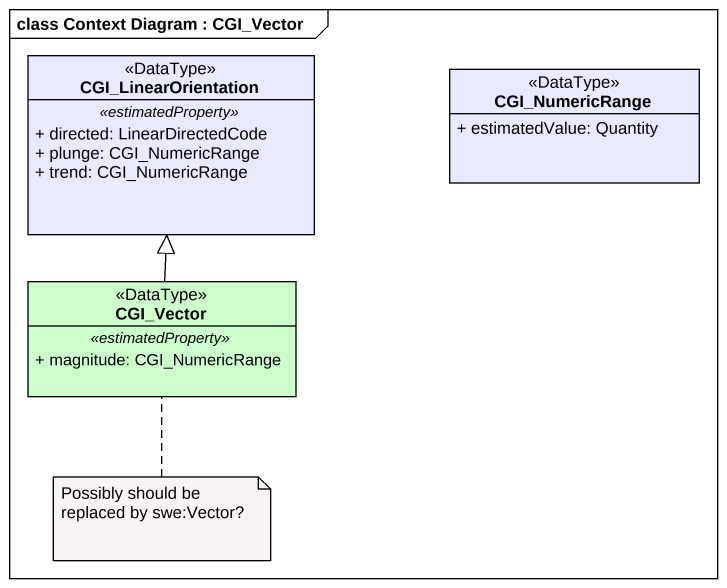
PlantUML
@startuml
mainframe class Context Diagram : CGI_Vector
hide circle
hide empty members
skinparam classAttributeIconSize 0
class CGI_LinearOrientation <<DataType>> #E9E9FF {
  .. <<estimatedProperty>> ..
  + directed: LinearDirectedCode
  + plunge: CGI_NumericRange
  + trend: CGI_NumericRange
}
class CGI_NumericRange <<DataType>> #E9E9FF {
  + estimatedValue: Quantity
}
class CGI_Vector <<DataType>> #CCFFCC {
  .. <<estimatedProperty>> ..
  + magnitude: CGI_NumericRange
}
CGI_Vector -up-|> CGI_LinearOrientation
note bottom of CGI_Vector : Possibly should be replaced by swe:Vector?
@enduml
